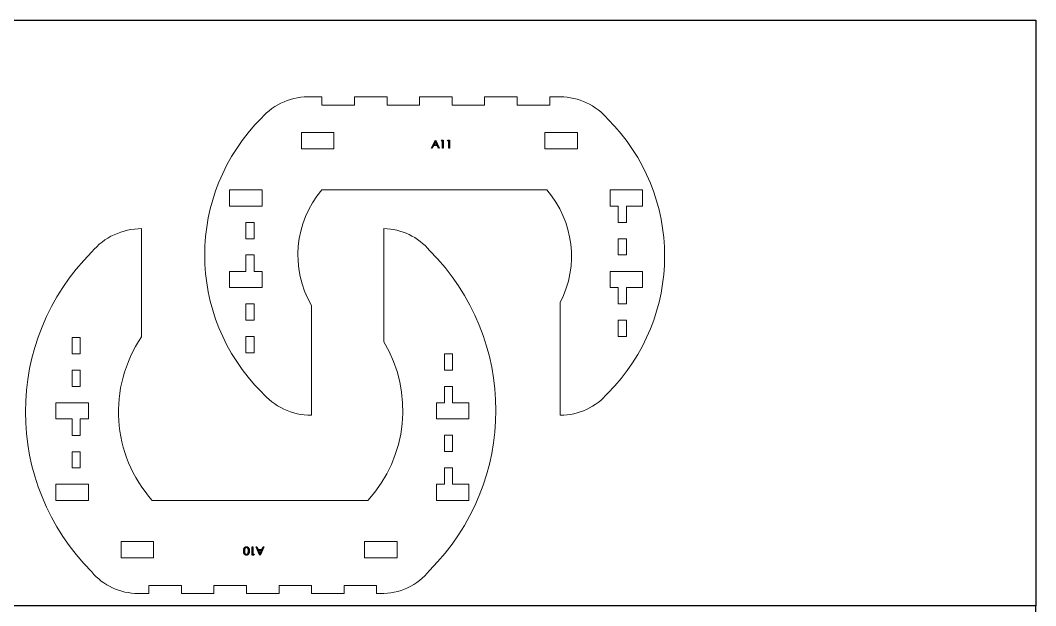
# Model space of a CAD drawing. Header units: inches. Extents: x -4.7 to 54, y 0 to 24.
# Drawn here: x 8.39 to 24, y 9 to 18 of the extents above; entities that cross this region are included whole.
import ezdxf

# ---------------------------------------------------------------- set-up
doc = ezdxf.new("R2010")
doc.units = ezdxf.units.IN
doc.header["$MEASUREMENT"] = 0

msp = doc.modelspace()

# ---------------------------------------------------------------- linework, layer by layer
for p, q in [((0, 18), (24, 18)), ((24, 18), (24, 9)), ((24, 9), (0, 9)), ((24, 0), (24, 9))]:
    msp.add_line(p, q)
at = {"color": 1, "linetype": 'Continuous', "lineweight": 15}
for p, q in [((12.868, 16.822), (13.03, 16.822)), ((13.03, 16.822), (13.03, 16.697)), ((13.53, 16.697), (13.53, 16.822)), ((13.53, 16.822), (14.03, 16.822)), ((14.03, 16.822), (14.03, 16.697)), ((14.53, 16.697), (14.53, 16.822)), ((14.53, 16.822), (15.03, 16.822)), ((15.03, 16.822), (15.03, 16.697)), ((15.53, 16.697), (15.53, 16.822)), ((15.53, 16.822), (16.03, 16.822)), ((16.03, 16.822), (16.03, 16.697)), ((16.53, 16.697), (16.53, 16.822)), ((16.53, 16.822), (16.693, 16.822)), ((13.03, 16.697), (13.53, 16.697)), ((14.03, 16.697), (14.53, 16.697)), ((15.03, 16.697), (15.53, 16.697)), ((16.03, 16.697), (16.53, 16.697)), ((13.215, 16.276), (12.715, 16.276)), ((12.715, 16.276), (12.715, 16.026)), ((13.215, 16.026), (13.215, 16.276)), ((16.958, 16.276), (16.458, 16.276)), ((16.458, 16.276), (16.458, 16.026)), ((16.958, 16.026), (16.958, 16.276)), ((12.715, 16.026), (13.215, 16.026)), ((16.458, 16.026), (16.958, 16.026)), ((12.111, 15.392), (11.611, 15.392)), ((11.611, 15.392), (11.611, 15.142)), ((12.111, 15.142), (12.111, 15.392)), ((16.485, 15.392), (13.026, 15.392)), ((17.959, 15.392), (17.459, 15.392)), ((17.459, 15.392), (17.459, 15.142)), ((17.959, 15.142), (17.959, 15.392)), ((11.611, 15.142), (12.111, 15.142)), ((17.459, 15.142), (17.584, 15.142)), ((17.584, 15.142), (17.584, 14.892)), ((17.709, 14.892), (17.709, 15.142)), ((17.709, 15.142), (17.959, 15.142)), ((11.986, 14.892), (11.861, 14.892)), ((11.861, 14.892), (11.861, 14.642)), ((11.986, 14.642), (11.986, 14.892)), ((17.584, 14.892), (17.709, 14.892)), ((10.259, 14.797), (10.259, 13.133)), ((13.981, 13.056), (13.981, 14.797)), ((11.861, 14.642), (11.986, 14.642)), ((17.709, 14.642), (17.584, 14.642)), ((17.584, 14.642), (17.584, 14.392)), ((17.709, 14.392), (17.709, 14.642)), ((11.861, 14.392), (11.861, 14.14)), ((11.986, 14.392), (11.861, 14.392)), ((11.986, 14.14), (11.986, 14.392)), ((17.584, 14.392), (17.709, 14.392)), ((11.861, 14.14), (11.611, 14.14)), ((11.611, 14.14), (11.611, 13.89)), ((12.111, 14.14), (11.986, 14.14)), ((12.111, 13.89), (12.111, 14.14)), ((17.959, 14.14), (17.459, 14.14)), ((17.459, 14.14), (17.459, 13.89)), ((17.959, 13.89), (17.959, 14.14)), ((11.611, 13.89), (12.111, 13.89)), ((17.459, 13.89), (17.584, 13.89)), ((17.584, 13.89), (17.584, 13.64)), ((17.709, 13.64), (17.709, 13.89)), ((17.709, 13.89), (17.959, 13.89)), ((11.986, 13.64), (11.861, 13.64)), ((11.861, 13.64), (11.861, 13.39)), ((11.986, 13.39), (11.986, 13.64)), ((12.868, 13.614), (12.868, 11.928)), ((16.693, 11.928), (16.693, 13.663)), ((17.584, 13.64), (17.709, 13.64)), ((11.861, 13.39), (11.986, 13.39)), ((17.709, 13.39), (17.584, 13.39)), ((17.584, 13.39), (17.584, 13.14)), ((17.709, 13.14), (17.709, 13.39)), ((9.191, 13.121), (9.191, 12.871)), ((9.316, 13.121), (9.191, 13.121)), ((9.316, 12.871), (9.316, 13.121)), ((11.861, 13.14), (11.861, 12.89)), ((11.986, 13.14), (11.861, 13.14)), ((11.986, 12.89), (11.986, 13.14)), ((17.584, 13.14), (17.709, 13.14)), ((9.191, 12.871), (9.316, 12.871)), ((11.861, 12.89), (11.986, 12.89)), ((14.914, 12.871), (14.914, 12.621)), ((15.039, 12.871), (14.914, 12.871)), ((15.039, 12.621), (15.039, 12.871)), ((9.316, 12.621), (9.191, 12.621)), ((9.191, 12.621), (9.191, 12.371)), ((9.316, 12.371), (9.316, 12.621)), ((14.914, 12.621), (15.039, 12.621)), ((9.191, 12.371), (9.316, 12.371)), ((14.914, 12.371), (14.914, 12.121)), ((15.039, 12.371), (14.914, 12.371)), ((15.039, 12.121), (15.039, 12.371)), ((9.441, 12.121), (8.941, 12.121)), ((8.941, 12.121), (8.941, 11.871)), ((9.441, 11.871), (9.441, 12.121)), ((14.914, 12.121), (14.789, 12.121)), ((14.789, 12.121), (14.789, 11.871)), ((15.289, 12.121), (15.039, 12.121)), ((15.289, 11.871), (15.289, 12.121)), ((8.941, 11.871), (9.191, 11.871)), ((9.191, 11.871), (9.191, 11.618)), ((9.316, 11.618), (9.316, 11.871)), ((9.316, 11.871), (9.441, 11.871)), ((14.789, 11.871), (15.289, 11.871)), ((9.191, 11.618), (9.316, 11.618)), ((15.039, 11.621), (14.914, 11.621)), ((14.914, 11.621), (14.914, 11.371)), ((15.039, 11.371), (15.039, 11.621)), ((9.316, 11.368), (9.191, 11.368)), ((9.191, 11.368), (9.191, 11.118)), ((9.316, 11.118), (9.316, 11.368)), ((14.914, 11.371), (15.039, 11.371)), ((9.191, 11.118), (9.316, 11.118)), ((14.914, 11.121), (14.914, 10.868)), ((15.039, 11.121), (14.914, 11.121)), ((15.039, 10.868), (15.039, 11.121)), ((9.441, 10.868), (8.941, 10.868)), ((8.941, 10.868), (8.941, 10.618)), ((9.441, 10.618), (9.441, 10.868)), ((14.914, 10.868), (14.789, 10.868)), ((14.789, 10.868), (14.789, 10.618)), ((15.289, 10.868), (15.039, 10.868)), ((15.289, 10.618), (15.289, 10.868)), ((8.941, 10.618), (9.441, 10.618)), ((10.421, 10.618), (13.735, 10.618)), ((14.789, 10.618), (15.289, 10.618)), ((10.442, 9.985), (9.942, 9.985)), ((9.942, 9.985), (9.942, 9.735)), ((10.442, 9.735), (10.442, 9.985)), ((14.185, 9.985), (13.685, 9.985)), ((13.685, 9.985), (13.685, 9.735)), ((14.185, 9.735), (14.185, 9.985)), ((9.942, 9.735), (10.442, 9.735)), ((13.685, 9.735), (14.185, 9.735)), ((10.87, 9.313), (10.37, 9.313)), ((10.37, 9.313), (10.37, 9.188)), ((10.87, 9.188), (10.87, 9.313)), ((11.87, 9.313), (11.37, 9.313)), ((11.37, 9.313), (11.37, 9.188)), ((11.87, 9.188), (11.87, 9.313)), ((12.87, 9.313), (12.37, 9.313)), ((12.37, 9.313), (12.37, 9.188)), ((12.87, 9.188), (12.87, 9.313)), ((13.87, 9.313), (13.37, 9.313)), ((13.37, 9.313), (13.37, 9.188)), ((13.87, 9.188), (13.87, 9.313)), ((10.37, 9.188), (10.203, 9.188)), ((11.37, 9.188), (10.87, 9.188)), ((12.37, 9.188), (11.87, 9.188)), ((13.37, 9.188), (12.87, 9.188)), ((13.925, 9.188), (13.87, 9.188))]:
    msp.add_line(p, q, dxfattribs=at)
at = {"color": 3, "linetype": 'Continuous', "flags": 128}
for points in [[(14.774, 16.159), (14.832, 16.034), (14.832, 16.034), (14.82, 16.034), (14.82, 16.034), (14.802, 16.074), (14.802, 16.074), (14.745, 16.074), (14.745, 16.074), (14.726, 16.034), (14.726, 16.034), (14.714, 16.034), (14.714, 16.034), (14.773, 16.159), (14.773, 16.159), (14.774, 16.159)], [(14.774, 16.135), (14.751, 16.087), (14.751, 16.087), (14.796, 16.087), (14.796, 16.087), (14.774, 16.135)], [(14.87, 16.159), (14.893, 16.159), (14.893, 16.159), (14.893, 16.034), (14.893, 16.034), (14.882, 16.034), (14.882, 16.034), (14.882, 16.147), (14.882, 16.147), (14.863, 16.147), (14.863, 16.147), (14.87, 16.159)], [(14.966, 16.159), (14.989, 16.159), (14.989, 16.159), (14.989, 16.034), (14.989, 16.034), (14.978, 16.034), (14.978, 16.034), (14.978, 16.147), (14.978, 16.147), (14.959, 16.147), (14.959, 16.147), (14.966, 16.159)], [(11.912, 9.842), (11.911, 9.836), (11.911, 9.83), (11.911, 9.825), (11.91, 9.82), (11.909, 9.815), (11.909, 9.811), (11.907, 9.807), (11.906, 9.803), (11.905, 9.8), (11.903, 9.797), (11.902, 9.794), (11.9, 9.792), (11.898, 9.789), (11.896, 9.787), (11.894, 9.785), (11.891, 9.783), (11.889, 9.781), (11.886, 9.78), (11.884, 9.779), (11.881, 9.778), (11.878, 9.777), (11.876, 9.776), (11.873, 9.776), (11.87, 9.776), (11.87, 9.776), (11.867, 9.776), (11.864, 9.776), (11.861, 9.777), (11.858, 9.778), (11.855, 9.779), (11.853, 9.78), (11.85, 9.781), (11.848, 9.783), (11.845, 9.785), (11.843, 9.787), (11.841, 9.789), (11.839, 9.792), (11.837, 9.795), (11.835, 9.798), (11.834, 9.801), (11.832, 9.804), (11.831, 9.808), (11.83, 9.812), (11.829, 9.816), (11.828, 9.821), (11.827, 9.825), (11.827, 9.831), (11.827, 9.836), (11.827, 9.842), (11.827, 9.842), (11.827, 9.848), (11.827, 9.853), (11.827, 9.858), (11.828, 9.863), (11.829, 9.867), (11.83, 9.872), (11.831, 9.876), (11.832, 9.879), (11.834, 9.883), (11.835, 9.886), (11.837, 9.889), (11.839, 9.892), (11.841, 9.894), (11.843, 9.896), (11.845, 9.898), (11.848, 9.9), (11.85, 9.902), (11.853, 9.903), (11.855, 9.905), (11.858, 9.906), (11.861, 9.906), (11.864, 9.907), (11.867, 9.907), (11.87, 9.907), (11.87, 9.907), (11.873, 9.907), (11.876, 9.907), (11.878, 9.906), (11.881, 9.906), (11.884, 9.905), (11.886, 9.904), (11.889, 9.902), (11.891, 9.901), (11.894, 9.899), (11.896, 9.897), (11.898, 9.894), (11.9, 9.892), (11.902, 9.889), (11.903, 9.886), (11.905, 9.883), (11.906, 9.88), (11.907, 9.876), (11.909, 9.872), (11.909, 9.868), (11.91, 9.864), (11.911, 9.859), (11.911, 9.853), (11.911, 9.848), (11.912, 9.842)], [(11.9, 9.842), (11.9, 9.847), (11.9, 9.851), (11.9, 9.856), (11.899, 9.86), (11.899, 9.864), (11.898, 9.867), (11.897, 9.87), (11.896, 9.873), (11.895, 9.876), (11.894, 9.878), (11.893, 9.88), (11.892, 9.882), (11.89, 9.884), (11.889, 9.886), (11.887, 9.888), (11.885, 9.889), (11.881, 9.892), (11.877, 9.893), (11.873, 9.894), (11.869, 9.895), (11.869, 9.895), (11.865, 9.894), (11.861, 9.893), (11.857, 9.892), (11.854, 9.889), (11.852, 9.888), (11.85, 9.886), (11.849, 9.884), (11.847, 9.883), (11.846, 9.88), (11.845, 9.878), (11.844, 9.876), (11.843, 9.873), (11.843, 9.873), (11.841, 9.87), (11.84, 9.866), (11.84, 9.863), (11.839, 9.859), (11.838, 9.855), (11.838, 9.851), (11.838, 9.846), (11.838, 9.842), (11.838, 9.842), (11.838, 9.837), (11.838, 9.833), (11.838, 9.829), (11.839, 9.825), (11.839, 9.821), (11.84, 9.818), (11.841, 9.815), (11.842, 9.811), (11.843, 9.809), (11.844, 9.806), (11.846, 9.804), (11.847, 9.801), (11.849, 9.799), (11.85, 9.797), (11.852, 9.796), (11.854, 9.794), (11.857, 9.792), (11.861, 9.79), (11.865, 9.789), (11.869, 9.789), (11.869, 9.789), (11.873, 9.789), (11.878, 9.79), (11.881, 9.792), (11.885, 9.794), (11.887, 9.796), (11.889, 9.797), (11.89, 9.799), (11.892, 9.801), (11.893, 9.803), (11.894, 9.805), (11.895, 9.808), (11.896, 9.81), (11.897, 9.813), (11.898, 9.816), (11.899, 9.82), (11.899, 9.823), (11.9, 9.828), (11.9, 9.832), (11.9, 9.837), (11.9, 9.842)], [(11.981, 9.779), (11.958, 9.779), (11.958, 9.779), (11.958, 9.904), (11.958, 9.904), (11.969, 9.904), (11.969, 9.904), (11.969, 9.792), (11.969, 9.792), (11.988, 9.792), (11.988, 9.792), (11.981, 9.779)], [(12.077, 9.779), (12.019, 9.904), (12.019, 9.904), (12.031, 9.904), (12.031, 9.904), (12.05, 9.864), (12.05, 9.864), (12.106, 9.864), (12.106, 9.864), (12.125, 9.904), (12.125, 9.904), (12.137, 9.904), (12.137, 9.904), (12.078, 9.779), (12.078, 9.779), (12.077, 9.779)], [(12.078, 9.804), (12.1, 9.851), (12.1, 9.851), (12.055, 9.851), (12.055, 9.851), (12.078, 9.804)]]:
    msp.add_lwpolyline(points, dxfattribs=at)
at = {"color": 1, "linetype": 'Continuous', "lineweight": 15}
for centre, radius, start, end in [((12.819, 15.87), 0.954, 87.0665, 138.8618), ((16.693, 15.869), 0.954, 39.9209, 90), ((14.207, 14.392), 2.978, 135, 225), ((15.318, 14.375), 2.978, 315, 45), ((14.207, 14.392), 1.548, 139.7239, 210.1308), ((15.318, 14.375), 1.548, 332.6108, 41.0887), ((10.259, 13.797), 1, 90, 140.0791), ((13.969, 13.869), 0.928, 39.6114, 89.3017), ((11.951, 11.98), 3.478, 135, 225), ((12.225, 12.002), 3.478, 315, 45), ((11.951, 11.98), 2.048, 145.7287, 221.6764), ((12.225, 12.002), 2.048, 317.4931, 30.983), ((12.868, 12.928), 1, 219.9209, 270), ((16.693, 12.881), 0.954, 270, 320.0791), ((10.203, 10.116), 0.928, 219.9209, 270), ((13.954, 10.116), 0.928, 268.2134, 321.8656)]:
    msp.add_arc(centre, radius, start, end, dxfattribs=at)

doc.saveas('drawing.dxf')
